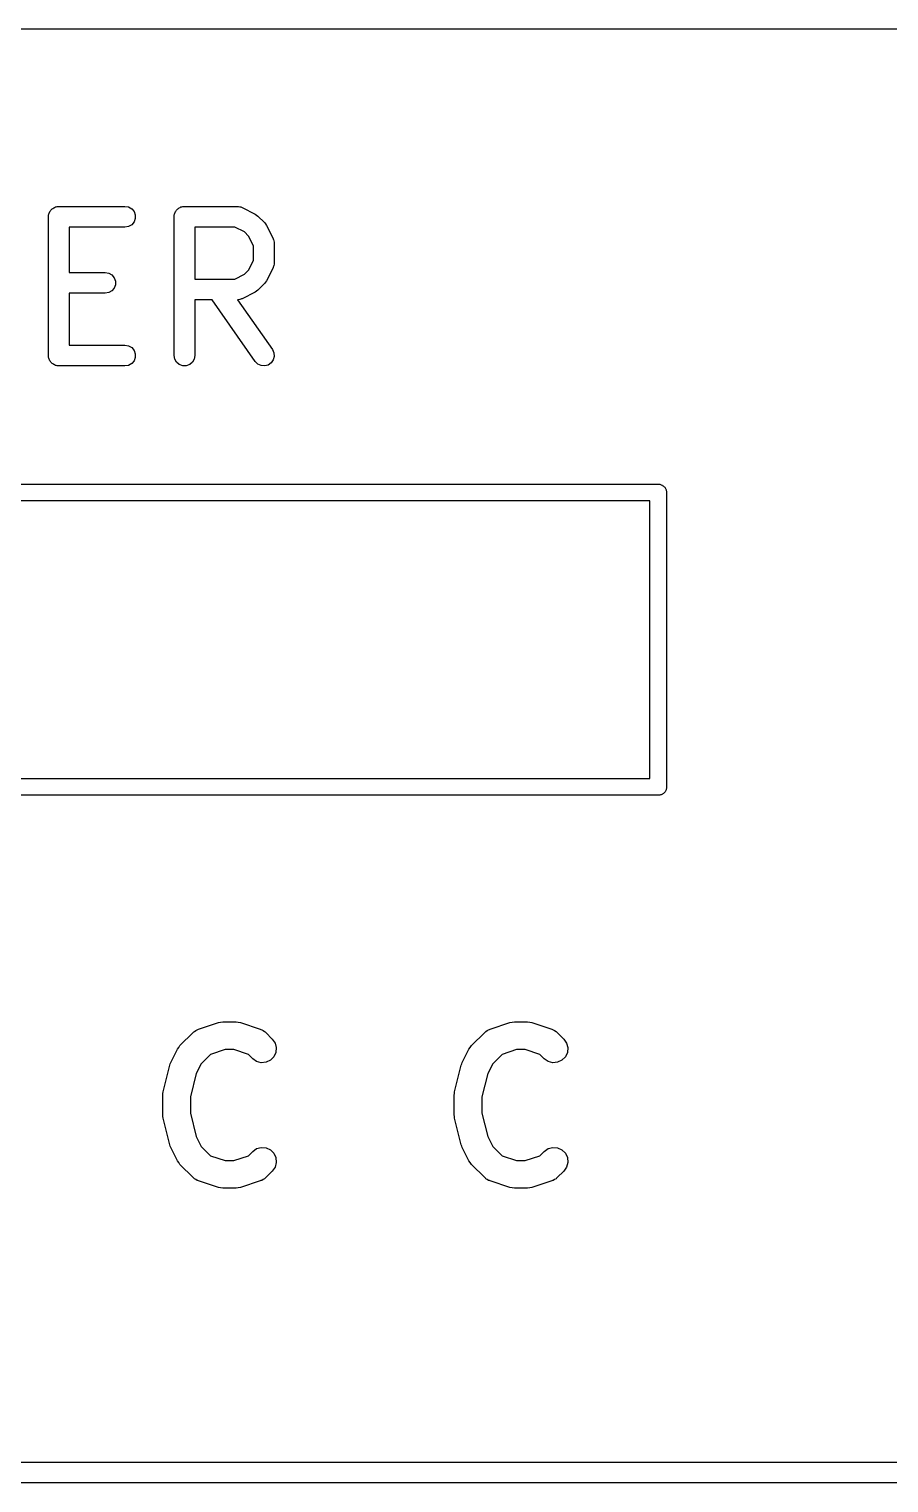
# Model space of a CAD drawing. Extents: x 0 to 100, y 0 to 100.
# Drawn here: x 80.03 to 86.22, y 3.92 to 14.4 of the extents above; entities that cross this region are included whole.
import ezdxf

# ---------------------------------------------------------------- set-up
doc = ezdxf.new("R2010")
doc.units = 0
doc.header["$MEASUREMENT"] = 0
doc.layers.add('BLACK', color=7, linetype='CONTINUOUS')

msp = doc.modelspace()

# ---------------------------------------------------------------- linework, layer by layer
at = {"layer": 'BLACK', "linetype": 'CONTINUOUS'}
for p, q in [((88.4, 14.4), (75.9913, 14.4)), ((80.1821, 13.0901), (80.1854, 13.0958)), ((80.1854, 13.0958), (80.1904, 13.1)), ((80.1904, 13.1), (80.1946, 13.1051)), ((80.1946, 13.1051), (80.2003, 13.1084)), ((80.2003, 13.1084), (80.2054, 13.1126)), ((80.2054, 13.1126), (80.2115, 13.1148)), ((80.2115, 13.1148), (80.2172, 13.1181)), ((80.2172, 13.1181), (80.2237, 13.1192)), ((80.2237, 13.1192), (80.2298, 13.1215)), ((80.2298, 13.1215), (80.2364, 13.1215)), ((80.2364, 13.1215), (80.2429, 13.1226)), ((80.2429, 13.1226), (80.719, 13.1226)), ((80.719, 13.1226), (80.7447, 13.1181)), ((80.7447, 13.1181), (80.7673, 13.1051)), ((80.7673, 13.1051), (80.784, 13.0851)), ((81.0869, 13.0901), (81.0902, 13.0958)), ((81.0902, 13.0958), (81.0952, 13.1)), ((81.0952, 13.1), (81.0994, 13.1051)), ((81.0994, 13.1051), (81.1051, 13.1084)), ((81.1051, 13.1084), (81.1101, 13.1126)), ((81.1101, 13.1126), (81.1163, 13.1148)), ((81.1163, 13.1148), (81.122, 13.1181)), ((81.122, 13.1181), (81.1284, 13.1192)), ((81.1284, 13.1192), (81.1346, 13.1215)), ((81.1346, 13.1215), (81.1412, 13.1215)), ((81.1412, 13.1215), (81.1476, 13.1226)), ((81.1476, 13.1226), (81.5286, 13.1226)), ((81.5286, 13.1226), (81.5328, 13.1219)), ((81.5328, 13.1219), (81.5371, 13.1221)), ((81.5371, 13.1221), (81.5456, 13.1196)), ((81.5456, 13.1196), (81.5542, 13.1181)), ((81.5542, 13.1181), (81.558, 13.1159)), ((81.558, 13.1159), (81.5621, 13.1147)), ((81.5621, 13.1147), (81.6574, 13.0671)), ((80.1679, 13.0476), (80.169, 13.0541)), ((80.1679, 12.0476), (80.1679, 13.0476)), ((80.169, 13.0606), (80.1712, 13.0668)), ((80.169, 13.0541), (80.169, 13.0606)), ((80.1712, 13.0668), (80.1724, 13.0733)), ((80.1724, 13.0733), (80.1757, 13.079)), ((80.1757, 13.079), (80.1779, 13.0851)), ((80.1779, 13.0851), (80.1821, 13.0901)), ((80.7673, 12.9902), (80.7447, 12.9771)), ((80.784, 13.0101), (80.7673, 12.9902)), ((80.784, 13.0851), (80.7929, 13.0606)), ((80.7929, 13.0346), (80.784, 13.0101)), ((80.7929, 13.0606), (80.7929, 13.0346)), ((81.0726, 13.0476), (81.0738, 13.0541)), ((81.0726, 12.0476), (81.0726, 13.0476)), ((81.0738, 13.0606), (81.076, 13.0668)), ((81.0738, 13.0541), (81.0738, 13.0606)), ((81.076, 13.0668), (81.0771, 13.0733)), ((81.0771, 13.0733), (81.0804, 13.079)), ((81.0804, 13.079), (81.0827, 13.0851)), ((81.0827, 13.0851), (81.0869, 13.0901)), ((81.6574, 13.0671), (81.667, 13.0599)), ((81.667, 13.0599), (81.6768, 13.053)), ((81.6768, 13.053), (81.7245, 13.0054)), ((81.7245, 13.0054), (81.7313, 12.9956)), ((81.7313, 12.9956), (81.7385, 12.9859)), ((80.719, 12.9726), (80.3179, 12.9726)), ((80.3179, 12.9726), (80.3179, 12.6464)), ((80.7447, 12.9771), (80.719, 12.9726)), ((81.2226, 12.9726), (81.2226, 12.5988)), ((81.5109, 12.9726), (81.2226, 12.9726)), ((81.5794, 12.9384), (81.5109, 12.9726)), ((81.6098, 12.908), (81.5794, 12.9384)), ((81.644, 12.8394), (81.6098, 12.908)), ((81.7385, 12.9859), (81.7861, 12.8907)), ((81.7861, 12.8907), (81.7874, 12.8865)), ((81.7874, 12.8865), (81.7895, 12.8828)), ((81.644, 12.732), (81.644, 12.8394)), ((81.7895, 12.8828), (81.791, 12.8741)), ((81.791, 12.8741), (81.7936, 12.8657)), ((81.7936, 12.8657), (81.7933, 12.8614)), ((81.7933, 12.8614), (81.794, 12.8571)), ((81.794, 12.8571), (81.794, 12.7143)), ((81.6098, 12.6635), (81.644, 12.732)), ((81.7861, 12.6807), (81.7385, 12.5855)), ((81.7874, 12.6849), (81.7861, 12.6807)), ((81.7895, 12.6886), (81.7874, 12.6849)), ((81.791, 12.6973), (81.7895, 12.6886)), ((81.7936, 12.7057), (81.791, 12.6973)), ((81.794, 12.7143), (81.7933, 12.71)), ((81.7933, 12.71), (81.7936, 12.7057)), ((80.3179, 12.6464), (80.5762, 12.6464)), ((80.5762, 12.6464), (80.6018, 12.6419)), ((80.6018, 12.6419), (80.6244, 12.6289)), ((80.6244, 12.6289), (80.6411, 12.6089)), ((80.6411, 12.6089), (80.6501, 12.5845)), ((80.6501, 12.5845), (80.6501, 12.5584)), ((81.2226, 12.5988), (81.5109, 12.5988)), ((81.5109, 12.5988), (81.5794, 12.6331)), ((81.5794, 12.6331), (81.6098, 12.6635)), ((81.7313, 12.5758), (81.7245, 12.566)), ((81.7385, 12.5855), (81.7313, 12.5758)), ((80.5762, 12.4964), (80.3179, 12.4964)), ((80.3179, 12.4964), (80.3179, 12.1226)), ((80.6018, 12.501), (80.5762, 12.4964)), ((80.6244, 12.514), (80.6018, 12.501)), ((80.6411, 12.5339), (80.6244, 12.514)), ((80.6501, 12.5584), (80.6411, 12.5339)), ((81.6573, 12.5043), (81.5621, 12.4567)), ((81.667, 12.5115), (81.6573, 12.5043)), ((81.6768, 12.5184), (81.667, 12.5115)), ((81.7245, 12.566), (81.6768, 12.5184)), ((81.3467, 12.4488), (81.2226, 12.4488)), ((81.2226, 12.4488), (81.2226, 12.0476)), ((81.6576, 12.0046), (81.3467, 12.4488)), ((81.5328, 12.4496), (81.5296, 12.449)), ((81.5296, 12.449), (81.7805, 12.0906)), ((81.5371, 12.4493), (81.5328, 12.4496)), ((81.5456, 12.4518), (81.5371, 12.4493)), ((81.5542, 12.4533), (81.5456, 12.4518)), ((81.558, 12.4555), (81.5542, 12.4533)), ((81.5621, 12.4567), (81.558, 12.4555)), ((80.169, 12.0412), (80.1679, 12.0476)), ((80.3179, 12.1226), (80.719, 12.1226)), ((80.719, 12.1226), (80.7447, 12.1181)), ((80.7447, 12.1181), (80.7673, 12.1051)), ((80.7673, 12.1051), (80.784, 12.0851)), ((80.784, 12.0851), (80.7929, 12.0606)), ((80.7929, 12.0606), (80.7929, 12.0346)), ((81.0771, 12.022), (81.0726, 12.0476)), ((81.2226, 12.0476), (81.2181, 12.022)), ((81.7805, 12.0906), (81.7915, 12.067)), ((81.7915, 12.067), (81.7938, 12.0411)), ((80.169, 12.0346), (80.169, 12.0412)), ((80.1712, 12.0284), (80.169, 12.0346)), ((80.1724, 12.022), (80.1712, 12.0284)), ((80.1757, 12.0163), (80.1724, 12.022)), ((80.1779, 12.0101), (80.1757, 12.0163)), ((80.1821, 12.0051), (80.1779, 12.0101)), ((80.1854, 11.9994), (80.1821, 12.0051)), ((80.1904, 11.9952), (80.1854, 11.9994)), ((80.1946, 11.9902), (80.1904, 11.9952)), ((80.2003, 11.9869), (80.1946, 11.9902)), ((80.2054, 11.9827), (80.2003, 11.9869)), ((80.2115, 11.9804), (80.2054, 11.9827)), ((80.2172, 11.9771), (80.2115, 11.9804)), ((80.2237, 11.976), (80.2172, 11.9771)), ((80.2298, 11.9738), (80.2237, 11.976)), ((80.2364, 11.9738), (80.2298, 11.9738)), ((80.2429, 11.9726), (80.2364, 11.9738)), ((80.719, 11.9726), (80.2429, 11.9726)), ((80.7447, 11.9771), (80.719, 11.9726)), ((80.7673, 11.9902), (80.7447, 11.9771)), ((80.784, 12.0101), (80.7673, 11.9902)), ((80.7929, 12.0346), (80.784, 12.0101)), ((81.0902, 11.9994), (81.0771, 12.022)), ((81.1101, 11.9827), (81.0902, 11.9994)), ((81.1346, 11.9738), (81.1101, 11.9827)), ((81.1606, 11.9738), (81.1346, 11.9738)), ((81.1851, 11.9827), (81.1606, 11.9738)), ((81.2051, 11.9994), (81.1851, 11.9827)), ((81.2181, 12.022), (81.2051, 11.9994)), ((81.676, 11.9862), (81.6576, 12.0046)), ((81.6996, 11.9752), (81.676, 11.9862)), ((81.7256, 11.9729), (81.6996, 11.9752)), ((81.7507, 11.9796), (81.7256, 11.9729)), ((81.7721, 11.9946), (81.7507, 11.9796)), ((81.787, 12.0159), (81.7721, 11.9946)), ((81.7938, 12.0411), (81.787, 12.0159)), ((74.4948, 11.12), (84.5652, 11.12)), ((84.5652, 11.12), (84.5653, 11.12)), ((84.5653, 11.12), (84.5706, 11.12)), ((84.5706, 11.12), (84.5756, 11.1182)), ((84.5756, 11.1182), (84.5808, 11.1173)), ((84.5808, 11.1173), (84.5855, 11.1146)), ((84.5855, 11.1146), (84.5905, 11.1128)), ((84.5905, 11.1128), (84.5945, 11.1093)), ((84.5945, 11.1093), (84.5992, 11.1067)), ((84.5992, 11.1067), (84.6026, 11.1026)), ((84.5, 11), (74.56, 11)), ((84.5, 9), (84.5, 11)), ((84.6026, 11.1026), (84.6067, 11.0992)), ((84.6067, 11.0992), (84.6093, 11.0945)), ((84.6093, 11.0945), (84.6128, 11.0905)), ((84.6128, 11.0905), (84.6146, 11.0855)), ((84.6146, 11.0855), (84.6173, 11.0808)), ((84.6173, 11.0808), (84.6182, 11.0756)), ((84.6182, 11.0756), (84.62, 11.0706)), ((84.62, 11.0706), (84.62, 11.0653)), ((84.62, 11.0653), (84.62, 11.0652)), ((84.62, 11.0652), (84.62, 8.93475)), ((74.56, 9), (84.5, 9)), ((84.6093, 8.90545), (84.6067, 8.90084)), ((84.6128, 8.90954), (84.6093, 8.90545)), ((84.6146, 8.91455), (84.6128, 8.90954)), ((84.6173, 8.91916), (84.6146, 8.91455)), ((84.6182, 8.92441), (84.6173, 8.91916)), ((84.62, 8.92942), (84.6182, 8.92441)), ((84.62, 8.93475), (84.62, 8.93475)), ((84.62, 8.93475), (84.62, 8.92942)), ((84.5652, 8.88), (74.4948, 8.88)), ((84.5653, 8.88), (84.5652, 8.88)), ((84.5706, 8.88), (84.5653, 8.88)), ((84.5756, 8.88182), (84.5706, 8.88)), ((84.5808, 8.88275), (84.5756, 8.88182)), ((84.5855, 8.88542), (84.5808, 8.88275)), ((84.5905, 8.88724), (84.5855, 8.88542)), ((84.5945, 8.89066), (84.5905, 8.88724)), ((84.5992, 8.89333), (84.5945, 8.89066)), ((84.6026, 8.89741), (84.5992, 8.89333)), ((84.6067, 8.90084), (84.6026, 8.89741)), ((81.2493, 7.19487), (81.3922, 7.24249)), ((81.3922, 7.24249), (81.408, 7.24484)), ((81.408, 7.24484), (81.4238, 7.24762)), ((81.4238, 7.24762), (81.519, 7.24762)), ((81.519, 7.24762), (81.5348, 7.24484)), ((81.5348, 7.24484), (81.5507, 7.24249)), ((81.5507, 7.24249), (81.6935, 7.19487)), ((83.3493, 7.19487), (83.4922, 7.24249)), ((83.4922, 7.24249), (83.508, 7.24484)), ((83.508, 7.24484), (83.5238, 7.24762)), ((83.5238, 7.24762), (83.619, 7.24762)), ((83.619, 7.24762), (83.6348, 7.24484)), ((83.6348, 7.24484), (83.6507, 7.24249)), ((83.6507, 7.24249), (83.7935, 7.19487)), ((81.115, 7.07547), (81.2102, 7.17071)), ((81.2102, 7.17071), (81.215, 7.17402)), ((81.215, 7.17402), (81.2188, 7.17833)), ((81.2188, 7.17833), (81.2291, 7.18391)), ((81.2291, 7.18391), (81.2387, 7.19063)), ((81.2387, 7.19063), (81.2443, 7.19212)), ((81.2443, 7.19212), (81.2493, 7.19487)), ((81.6935, 7.19487), (81.6986, 7.19212)), ((81.6986, 7.19212), (81.7042, 7.19063)), ((81.7042, 7.19063), (81.7138, 7.18391)), ((81.7138, 7.18391), (81.7241, 7.17833)), ((81.7241, 7.17833), (81.7279, 7.17402)), ((81.7279, 7.17402), (81.7326, 7.17071)), ((81.7326, 7.17071), (81.7802, 7.12309)), ((81.7802, 7.12309), (81.8002, 7.09464)), ((83.215, 7.07547), (83.3102, 7.17071)), ((83.3102, 7.17071), (83.315, 7.17402)), ((83.315, 7.17402), (83.3188, 7.17833)), ((83.3188, 7.17833), (83.3291, 7.18391)), ((83.3291, 7.18391), (83.3387, 7.19063)), ((83.3387, 7.19063), (83.3443, 7.19212)), ((83.3443, 7.19212), (83.3493, 7.19487)), ((83.7935, 7.19487), (83.7986, 7.19212)), ((83.7986, 7.19212), (83.8042, 7.19063)), ((83.8042, 7.19063), (83.8138, 7.18391)), ((83.8138, 7.18391), (83.8241, 7.17833)), ((83.8241, 7.17833), (83.8279, 7.17402)), ((83.8279, 7.17402), (83.8326, 7.17071)), ((83.8326, 7.17071), (83.8802, 7.12309)), ((83.8802, 7.12309), (83.9002, 7.09464)), ((81.0487, 6.95424), (81.0963, 7.04948)), ((81.0963, 7.04948), (81.1058, 7.06233)), ((81.1058, 7.06233), (81.115, 7.07547)), ((81.44, 7.04762), (81.335, 7.0126)), ((81.5028, 7.04762), (81.44, 7.04762)), ((81.6079, 7.0126), (81.5028, 7.04762)), ((81.8061, 7.0265), (81.7914, 6.99502)), ((81.8002, 7.09464), (81.8091, 7.0611)), ((81.8091, 7.0611), (81.8061, 7.0265)), ((83.1487, 6.95424), (83.1963, 7.04948)), ((83.1963, 7.04948), (83.2058, 7.06233)), ((83.2058, 7.06233), (83.215, 7.07547)), ((83.54, 7.04762), (83.435, 7.0126)), ((83.6028, 7.04762), (83.54, 7.04762)), ((83.7079, 7.0126), (83.6028, 7.04762)), ((83.9061, 7.0265), (83.8914, 6.99502)), ((83.9002, 7.09464), (83.9091, 7.0611)), ((83.9091, 7.0611), (83.9061, 7.0265)), ((80.9935, 6.7433), (81.0411, 6.93378)), ((81.0411, 6.93378), (81.0455, 6.94376)), ((81.0455, 6.94376), (81.0487, 6.95424)), ((81.2679, 6.94553), (81.2324, 6.87462)), ((81.335, 7.0126), (81.2679, 6.94553)), ((81.6388, 6.98167), (81.6079, 7.0126)), ((81.6673, 6.96175), (81.6388, 6.98167)), ((81.7008, 6.95276), (81.6673, 6.96175)), ((81.7354, 6.95579), (81.7008, 6.95276)), ((81.7669, 6.97047), (81.7354, 6.95579)), ((81.7914, 6.99502), (81.7669, 6.97047)), ((83.0935, 6.7433), (83.1411, 6.93378)), ((83.1411, 6.93378), (83.1455, 6.94376)), ((83.1455, 6.94376), (83.1487, 6.95424)), ((83.3679, 6.94553), (83.3324, 6.87462)), ((83.435, 7.0126), (83.3679, 6.94553)), ((83.7388, 6.98167), (83.7079, 7.0126)), ((83.7673, 6.96175), (83.7388, 6.98167)), ((83.8008, 6.95276), (83.7673, 6.96175)), ((83.8354, 6.95579), (83.8008, 6.95276)), ((83.8669, 6.97047), (83.8354, 6.95579)), ((83.8914, 6.99502), (83.8669, 6.97047)), ((81.2324, 6.87462), (81.1905, 6.70674)), ((83.3324, 6.87462), (83.2905, 6.70674)), ((80.9905, 6.71905), (80.9926, 6.7311)), ((80.9905, 6.57619), (80.9905, 6.71905)), ((80.9926, 6.7311), (80.9935, 6.7433)), ((81.1905, 6.70674), (81.1905, 6.5885)), ((83.0905, 6.71905), (83.0926, 6.7311)), ((83.0905, 6.57619), (83.0905, 6.71905)), ((83.0926, 6.7311), (83.0935, 6.7433)), ((83.2905, 6.70674), (83.2905, 6.5885)), ((80.9926, 6.56414), (80.9905, 6.57619)), ((80.9935, 6.55194), (80.9926, 6.56414)), ((81.0411, 6.36146), (80.9935, 6.55194)), ((81.1905, 6.5885), (81.2324, 6.42062)), ((83.0926, 6.56414), (83.0905, 6.57619)), ((83.0935, 6.55194), (83.0926, 6.56414)), ((83.1411, 6.36146), (83.0935, 6.55194)), ((83.2905, 6.5885), (83.3324, 6.42062)), ((81.2324, 6.42062), (81.2679, 6.34971)), ((83.3324, 6.42062), (83.3679, 6.34971)), ((81.0455, 6.35148), (81.0411, 6.36146)), ((81.0487, 6.34099), (81.0455, 6.35148)), ((81.0963, 6.24576), (81.0487, 6.34099)), ((81.2679, 6.34971), (81.335, 6.28264)), ((81.6079, 6.28264), (81.6388, 6.31357)), ((81.6388, 6.31357), (81.6673, 6.33349)), ((81.6673, 6.33349), (81.7008, 6.34248)), ((81.7008, 6.34248), (81.7354, 6.33945)), ((81.7354, 6.33945), (81.7669, 6.32477)), ((81.7669, 6.32477), (81.7914, 6.30021)), ((81.7914, 6.30021), (81.8061, 6.26874)), ((83.1455, 6.35148), (83.1411, 6.36146)), ((83.1487, 6.34099), (83.1455, 6.35148)), ((83.1963, 6.24576), (83.1487, 6.34099)), ((83.3679, 6.34971), (83.435, 6.28264)), ((83.7079, 6.28264), (83.7388, 6.31357)), ((83.7388, 6.31357), (83.7673, 6.33349)), ((83.7673, 6.33349), (83.8008, 6.34248)), ((83.8008, 6.34248), (83.8354, 6.33945)), ((83.8354, 6.33945), (83.8669, 6.32477)), ((83.8669, 6.32477), (83.8914, 6.30021)), ((83.8914, 6.30021), (83.9061, 6.26874)), ((81.1058, 6.2329), (81.0963, 6.24576)), ((81.115, 6.21977), (81.1058, 6.2329)), ((81.2102, 6.12453), (81.115, 6.21977)), ((81.335, 6.28264), (81.44, 6.24762)), ((81.44, 6.24762), (81.5028, 6.24762)), ((81.5028, 6.24762), (81.6079, 6.28264)), ((81.8002, 6.2006), (81.7802, 6.17215)), ((81.8091, 6.23414), (81.8002, 6.2006)), ((81.8061, 6.26874), (81.8091, 6.23414)), ((83.2058, 6.2329), (83.1963, 6.24576)), ((83.215, 6.21977), (83.2058, 6.2329)), ((83.3102, 6.12453), (83.215, 6.21977)), ((83.435, 6.28264), (83.54, 6.24762)), ((83.54, 6.24762), (83.6028, 6.24762)), ((83.6028, 6.24762), (83.7079, 6.28264)), ((83.9002, 6.2006), (83.8802, 6.17215)), ((83.9091, 6.23414), (83.9002, 6.2006)), ((83.9061, 6.26874), (83.9091, 6.23414)), ((81.215, 6.12122), (81.2102, 6.12453)), ((81.2188, 6.11691), (81.215, 6.12122)), ((81.2291, 6.11133), (81.2188, 6.11691)), ((81.2387, 6.10461), (81.2291, 6.11133)), ((81.2443, 6.10311), (81.2387, 6.10461)), ((81.2493, 6.10037), (81.2443, 6.10311)), ((81.3922, 6.05275), (81.2493, 6.10037)), ((81.6935, 6.10037), (81.5507, 6.05275)), ((81.6986, 6.10311), (81.6935, 6.10037)), ((81.7042, 6.10461), (81.6986, 6.10311)), ((81.7138, 6.11133), (81.7042, 6.10461)), ((81.7241, 6.11691), (81.7138, 6.11133)), ((81.7279, 6.12122), (81.7241, 6.11691)), ((81.7326, 6.12453), (81.7279, 6.12122)), ((81.7802, 6.17215), (81.7326, 6.12453)), ((83.315, 6.12122), (83.3102, 6.12453)), ((83.3188, 6.11691), (83.315, 6.12122)), ((83.3291, 6.11133), (83.3188, 6.11691)), ((83.3387, 6.10461), (83.3291, 6.11133)), ((83.3443, 6.10311), (83.3387, 6.10461)), ((83.3493, 6.10037), (83.3443, 6.10311)), ((83.4922, 6.05275), (83.3493, 6.10037)), ((83.7935, 6.10037), (83.6507, 6.05275)), ((83.7986, 6.10311), (83.7935, 6.10037)), ((83.8042, 6.10461), (83.7986, 6.10311)), ((83.8138, 6.11133), (83.8042, 6.10461)), ((83.8241, 6.11691), (83.8138, 6.11133)), ((83.8279, 6.12122), (83.8241, 6.11691)), ((83.8326, 6.12453), (83.8279, 6.12122)), ((83.8802, 6.17215), (83.8326, 6.12453)), ((81.408, 6.0504), (81.3922, 6.05275)), ((81.4238, 6.04762), (81.408, 6.0504)), ((81.519, 6.04762), (81.4238, 6.04762)), ((81.5348, 6.0504), (81.519, 6.04762)), ((81.5507, 6.05275), (81.5348, 6.0504)), ((83.508, 6.0504), (83.4922, 6.05275)), ((83.5238, 6.04762), (83.508, 6.0504)), ((83.619, 6.04762), (83.5238, 6.04762)), ((83.6348, 6.0504), (83.619, 6.04762)), ((83.6507, 6.05275), (83.6348, 6.0504)), ((69.0033, 4.075), (94.9689, 4.075)), ((94.9967, 3.925), (69.0311, 3.925))]:
    msp.add_line(p, q, dxfattribs=at)

doc.saveas('drawing.dxf')
